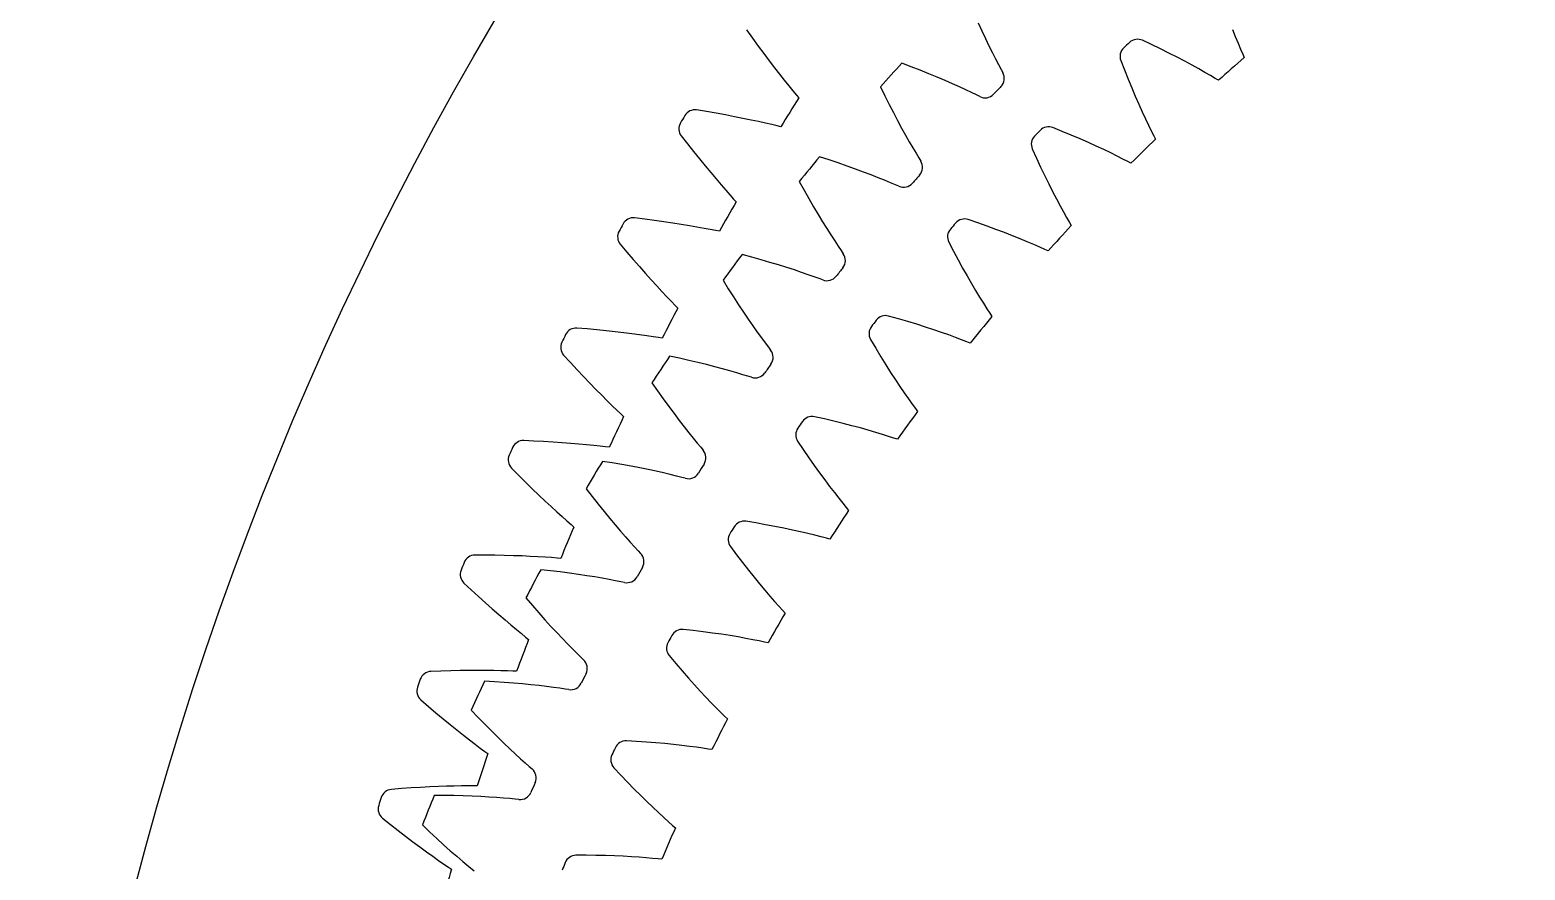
# Model space of a CAD drawing. Header units: millimetres. Extents: x -171 to 171, y -171 to 171.
# Drawn here: x -171.3 to -94.8, y 43.7 to 86.7 of the extents above; entities that cross this region are included whole.
import ezdxf

# ---------------------------------------------------------------- set-up
doc = ezdxf.new("R2010")
doc.units = ezdxf.units.MM

msp = doc.modelspace()

# ---------------------------------------------------------------- linework, layer by layer
at = {"layer": 'fixed_ring'}
for p, q in [((-134.654876, 86.653733), (-134.35338, 86.233204)), ((-134.35338, 86.233204), (-134.058898, 85.827698)), ((-134.058898, 85.827698), (-133.771563, 85.439088)), ((-133.771563, 85.439088), (-133.492459, 85.068198)), ((-133.492459, 85.068198), (-133.222896, 84.716081)), ((-133.222896, 84.716081), (-132.96451, 84.384133)), ((-132.96451, 84.384133), (-132.719434, 84.074279)), ((-132.719434, 84.074279), (-132.490626, 83.789351)), ((-132.490626, 83.789351), (-132.282596, 83.533929)), ((-132.282596, 83.533929), (-132.103567, 83.316871)), ((-132.103567, 83.316871), (-131.980592, 83.169246)), ((-136.694912, 82.471191), (-137.205351, 82.556022)), ((-136.201049, 82.386019), (-136.694912, 82.471191)), ((-135.725502, 82.2998), (-136.201049, 82.386019)), ((-135.269487, 82.213143), (-135.725502, 82.2998)), ((-134.83453, 82.126755), (-135.269487, 82.213143)), ((-134.422604, 82.041491), (-134.83453, 82.126755)), ((-134.036379, 81.958414), (-134.422604, 82.041491)), ((-133.679701, 81.878927), (-134.036379, 81.958414)), ((-133.358672, 81.805055), (-133.679701, 81.878927)), ((-137.993468, 81.231816), (-137.675492, 80.823605)), ((-133.08487, 81.740265), (-133.358672, 81.805055)), ((-132.898115, 81.69511), (-133.08487, 81.740265)), ((-137.675492, 80.823605), (-137.36512, 80.430128)), ((-137.36512, 80.430128), (-137.062563, 80.053248)), ((-137.062563, 80.053248), (-136.768935, 79.693747)), ((-136.768935, 79.693747), (-136.485586, 79.352626)), ((-136.485586, 79.352626), (-136.214207, 79.031213)), ((-136.214207, 79.031213), (-135.957006, 78.731348)), ((-135.957006, 78.731348), (-135.717051, 78.455742)), ((-135.717051, 78.455742), (-135.49903, 78.208792)), ((-135.49903, 78.208792), (-135.311514, 77.999023)), ((-135.311514, 77.999023), (-135.182767, 77.856403)), ((-139.865608, 76.971476), (-140.379016, 77.035946)), ((-139.368749, 76.906005), (-139.865608, 76.971476)), ((-138.89015, 76.838761), (-139.368749, 76.906005)), ((-138.431051, 76.770301), (-138.89015, 76.838761)), ((-137.993003, 76.701275), (-138.431051, 76.770301)), ((-137.578013, 76.632455), (-137.993003, 76.701275)), ((-137.188791, 76.564798), (-137.578013, 76.632455)), ((-136.829235, 76.499554), (-137.188791, 76.564798)), ((-136.505522, 76.438504), (-136.829235, 76.499554)), ((-136.229361, 76.38465), (-136.505522, 76.438504)), ((-136.040959, 76.346955), (-136.229361, 76.38465)), ((-141.113864, 75.681454), (-140.77991, 75.286208)), ((-140.77991, 75.286208), (-140.454141, 74.905381)), ((-140.454141, 74.905381), (-140.13684, 74.540828)), ((-140.13684, 74.540828), (-139.829151, 74.193285)), ((-139.829151, 74.193285), (-139.532464, 73.863698)), ((-139.532464, 73.863698), (-139.248521, 73.553328)), ((-139.248521, 73.553328), (-138.979602, 73.263926)), ((-138.979602, 73.263926), (-138.728879, 72.998077)), ((-138.728879, 72.998077), (-138.501214, 72.75999)), ((-138.501214, 72.75999), (-138.305506, 72.557843)), ((-138.305506, 72.557843), (-138.17119, 72.420454)), ((-142.815147, 71.350053), (-143.330713, 71.394061)), ((-142.316078, 71.304387), (-142.815147, 71.350053)), ((-141.835184, 71.256224), (-142.316078, 71.304387)), ((-141.373726, 71.20607), (-141.835184, 71.256224)), ((-140.933281, 71.154513), (-141.373726, 71.20607)), ((-140.515883, 71.102247), (-140.933281, 71.154513)), ((-140.124278, 71.050118), (-140.515883, 71.102247)), ((-139.762413, 70.99922), (-140.124278, 71.050118)), ((-139.436529, 70.951087), (-139.762413, 70.99922)), ((-139.158445, 70.908255), (-139.436529, 70.951087)), ((-138.968693, 70.878081), (-139.158445, 70.908255)), ((-144.01113, 70.011425), (-143.661726, 69.629768)), ((-143.661726, 69.629768), (-143.321074, 69.262193)), ((-143.321074, 69.262193), (-142.989531, 68.910544)), ((-142.989531, 68.910544), (-142.668268, 68.575508)), ((-142.668268, 68.575508), (-142.358712, 68.257977)), ((-142.358712, 68.257977), (-142.062655, 67.959141)), ((-142.062655, 67.959141), (-141.782443, 67.680659)), ((-141.782443, 67.680659), (-141.521349, 67.424988)), ((-141.521349, 67.424988), (-141.284398, 67.19614)), ((-141.284398, 67.19614), (-141.080808, 67.001933)), ((-141.080808, 67.001933), (-140.941137, 66.869993)), ((-145.538866, 65.615811), (-146.055774, 65.639287)), ((-145.038377, 65.590023), (-145.538866, 65.615811)), ((-144.555948, 65.561016), (-145.038377, 65.590023)), ((-144.092861, 65.529248), (-144.555948, 65.561016)), ((-143.650714, 65.495242), (-144.092861, 65.529248)), ((-143.231568, 65.459611), (-143.650714, 65.495242)), ((-142.838201, 65.423092), (-143.231568, 65.459611)), ((-142.474598, 65.386622), (-142.838201, 65.423092)), ((-142.147058, 65.351483), (-142.474598, 65.386622)), ((-141.867491, 65.31974), (-142.147058, 65.351483)), ((-141.67669, 65.297134), (-141.867491, 65.31974)), ((-146.680685, 64.230693), (-146.316384, 63.863229)), ((-146.316384, 63.863229), (-145.961388, 63.509488)), ((-145.961388, 63.509488), (-145.616126, 63.171297)), ((-145.616126, 63.171297), (-145.281797, 62.849299)), ((-145.281797, 62.849299), (-144.959862, 62.544326)), ((-144.959862, 62.544326), (-144.652158, 62.257496)), ((-144.652158, 62.257496), (-144.361096, 61.990374)), ((-144.361096, 61.990374), (-144.090045, 61.745286)), ((-144.090045, 61.745286), (-143.844182, 61.52604)), ((-143.844182, 61.52604), (-143.633033, 61.34008)), ((-143.633033, 61.34008), (-143.488226, 61.213797)), ((-148.032459, 59.777817), (-148.549892, 59.780724)), ((-147.53134, 59.771947), (-148.032459, 59.777817)), ((-147.048139, 59.762142), (-147.53134, 59.771947)), ((-146.584155, 59.74881), (-147.048139, 59.762142)), ((-146.141006, 59.73241), (-146.584155, 59.74881)), ((-145.720775, 59.713471), (-146.141006, 59.73241)), ((-145.326267, 59.69262), (-145.720775, 59.713471)), ((-144.961501, 59.670633), (-145.326267, 59.69262)), ((-144.632823, 59.648544), (-144.961501, 59.670633)), ((-144.352215, 59.627941), (-144.632823, 59.648544)), ((-144.160666, 59.612938), (-144.352215, 59.627941)), ((-149.118307, 58.348399), (-148.739685, 57.995709)), ((-148.739685, 57.995709), (-148.370906, 57.656361)), ((-148.370906, 57.656361), (-148.012472, 57.332164)), ((-148.012472, 57.332164), (-147.665606, 57.023712)), ((-147.665606, 57.023712), (-147.331801, 56.731779)), ((-147.331801, 56.731779), (-147.012937, 56.45741)), ((-147.012937, 56.45741), (-146.711485, 56.20207)), ((-146.711485, 56.20207), (-146.430904, 55.967952)), ((-146.430904, 55.967952), (-146.17652, 55.758654)), ((-146.17652, 55.758654), (-145.958144, 55.581236)), ((-145.958144, 55.581236), (-145.808431, 55.46081)), ((-150.291982, 53.845301), (-150.809121, 53.827635)), ((-149.791025, 53.859359), (-150.291982, 53.845301)), ((-149.307817, 53.868773), (-149.791025, 53.859359)), ((-148.84367, 53.873897), (-149.307817, 53.868773)), ((-148.400219, 53.875128), (-148.84367, 53.873897)), ((-147.979567, 53.872911), (-148.400219, 53.875128)), ((-147.584542, 53.86776), (-147.979567, 53.872911)), ((-147.219191, 53.860293), (-147.584542, 53.86776)), ((-146.889894, 53.851289), (-147.219191, 53.860293)), ((-146.608689, 53.841858), (-146.889894, 53.851289)), ((-146.416695, 53.834482), (-146.608689, 53.841858)), ((-151.320143, 52.373845), (-150.927799, 52.036486)), ((-150.927799, 52.036486), (-150.54582, 51.712068)), ((-150.54582, 51.712068), (-150.17478, 51.402377)), ((-150.17478, 51.402377), (-149.815925, 51.107959)), ((-149.815925, 51.107959), (-149.470778, 50.829528)), ((-149.470778, 50.829528), (-149.141258, 50.568052)), ((-149.141258, 50.568052), (-148.829893, 50.324899)), ((-148.829893, 50.324899), (-148.540226, 50.102121)), ((-148.540226, 50.102121), (-148.277722, 49.903102)), ((-148.277722, 49.903102), (-148.052465, 49.734506)), ((-148.052465, 49.734506), (-147.898083, 49.620127)), ((-152.313862, 47.827646), (-152.82989, 47.789434)), ((-151.81386, 47.861608), (-152.313862, 47.827646)), ((-151.331409, 47.890225), (-151.81386, 47.861608)), ((-150.867832, 47.913799), (-151.331409, 47.890225)), ((-150.424781, 47.932659), (-150.867832, 47.913799)), ((-150.004373, 47.947167), (-150.424781, 47.932659)), ((-149.609456, 47.957725), (-150.004373, 47.947167)), ((-149.244096, 47.964789), (-149.609456, 47.957725)), ((-148.914702, 47.968884), (-149.244096, 47.964789)), ((-148.633345, 47.97064), (-148.914702, 47.968884)), ((-148.441209, 47.970903), (-148.633345, 47.97064)), ((-153.28271, 46.316476), (-152.877264, 45.994982)), ((-152.877264, 45.994982), (-152.482689, 45.686007)), ((-152.482689, 45.686007), (-152.099631, 45.391312)), ((-152.099631, 45.391312), (-151.729355, 45.111394)), ((-151.729355, 45.111394), (-151.373411, 44.846905)), ((-151.373411, 44.846905), (-151.033756, 44.598736)), ((-151.033756, 44.598736), (-150.712971, 44.368155)), ((-150.712971, 44.368155), (-150.414675, 44.157068)), ((-150.414675, 44.157068), (-150.144466, 43.968643)), ((-150.144466, 43.968643), (-149.912685, 43.809135)), ((-149.912685, 43.809135), (-149.753878, 43.700985))]:
    msp.add_line(p, q, dxfattribs=at)
for centre, radius, start, end in [((0, 0), 156, 147.7824, 148.420132), ((-137.51516, 81.594061), 0.6, 149.317398, 217.13831), ((0, 0), 160.5, 149.163615, 149.317398), ((-137.295666, 81.962858), 0.6, 81.342703, 149.163615), ((0, 0), 156, 150.060881, 150.698613), ((0, 0), 160.5, 151.442096, 151.595879), ((-140.445677, 76.439661), 0.6, 83.621184, 151.442096), ((-140.650336, 76.062429), 0.6, 151.595879, 219.416791), ((0, 0), 156, 152.339362, 152.977094), ((-143.373615, 70.795597), 0.6, 85.899665, 153.720577), ((-143.563114, 70.410526), 0.6, 153.87436, 221.695272), ((0, 0), 160.5, 153.720577, 153.87436), ((0, 0), 156, 154.617843, 155.255575), ((0, 0), 160.5, 155.999058, 156.152841), ((-146.07485, 65.03959), 0.6, 88.178146, 155.999058), ((-146.24889, 64.64729), 0.6, 156.152841, 223.973753), ((0, 0), 156, 156.896324, 157.534056), ((-148.54511, 59.180743), 0.6, 90.456627, 158.277539), ((-148.703416, 58.781834), 0.6, 158.431322, 226.252234), ((0, 0), 160.5, 158.277539, 158.431322), ((0, 0), 156, 159.174805, 159.812537), ((-150.78049, 53.228319), 0.6, 92.735108, 160.55602), ((-150.922812, 52.823431), 0.6, 160.709803, 228.530715), ((0, 0), 160.5, 160.55602, 160.709803), ((0, 0), 156, 161.453286, 162.091018), ((-152.777455, 47.191729), 0.6, 95.013589, 162.834501), ((-152.903567, 46.781504), 0.6, 162.988284, 230.809196), ((0, 0), 160.5, 162.834501, 162.988284), ((0, 0), 156, 163.731767, 164.369499)]:
    msp.add_arc(centre, radius, start, end, dxfattribs=at)
at = {"layer": 'outer'}
msp.add_circle((0, 0), 171.326572, dxfattribs=at)
at = {"layer": 'thin_ring_external'}
for p, q in [((-122.806507, 87.017012), (-122.614592, 86.601391)), ((-122.614592, 86.601391), (-122.427223, 86.206555)), ((-122.427223, 86.206555), (-122.245773, 85.834117)), ((-122.245773, 85.834117), (-122.072, 85.48629)), ((-126.21972, 84.767926), (-126.698561, 84.949243)), ((-122.072, 85.48629), (-121.908293, 85.166299)), ((-121.908293, 85.166299), (-121.758219, 84.879338)), ((-125.758722, 84.587615), (-126.21972, 84.767926)), ((-125.316386, 84.409083), (-125.758722, 84.587615)), ((-124.89372, 84.233229), (-125.316386, 84.409083)), ((-124.491997, 84.061121), (-124.89372, 84.233229)), ((-121.758219, 84.879338), (-121.628125, 84.635408)), ((-121.628125, 84.635408), (-121.540374, 84.467302)), ((-127.796506, 83.748483), (-127.573164, 83.287741)), ((-124.112882, 83.894069), (-124.491997, 84.061121)), ((-123.758654, 83.733746), (-124.112882, 83.894069)), ((-123.432628, 83.582416), (-123.758654, 83.733746)), ((-123.140129, 83.443444), (-123.432628, 83.582416)), ((-122.891395, 83.322788), (-123.140129, 83.443444)), ((-127.573164, 83.287741), (-127.352417, 82.844682)), ((-127.352417, 82.844682), (-127.135108, 82.420051)), ((-122.720051, 83.24154), (-122.891395, 83.322788)), ((-127.135108, 82.420051), (-126.922222, 82.014772)), ((-126.922222, 82.014772), (-126.714938, 81.630018)), ((-126.714938, 81.630018), (-126.514707, 81.267331)), ((-126.514707, 81.267331), (-126.3234, 80.92883)), ((-126.3234, 80.92883), (-126.143568, 80.617616)), ((-126.143568, 80.617616), (-125.979038, 80.338692)), ((-130.429029, 79.999618), (-130.916504, 80.156249)), ((-129.959426, 79.843081), (-130.429029, 79.999618)), ((-129.508552, 79.687368), (-129.959426, 79.843081)), ((-129.077457, 79.533325), (-129.508552, 79.687368)), ((-125.979038, 80.338692), (-125.836658, 80.101722)), ((-125.836658, 80.101722), (-125.740437, 79.938316)), ((-131.951706, 78.900993), (-131.705129, 78.452256)), ((-128.66747, 79.381954), (-129.077457, 79.533325)), ((-128.280321, 79.234478), (-128.66747, 79.381954)), ((-127.918368, 79.092451), (-128.280321, 79.234478)), ((-127.58504, 78.957965), (-127.918368, 79.092451)), ((-127.285827, 78.834109), (-127.58504, 78.957965)), ((-127.031257, 78.726312), (-127.285827, 78.834109)), ((-131.705129, 78.452256), (-131.462047, 78.021046)), ((-126.855987, 78.653918), (-127.031257, 78.726312)), ((-131.462047, 78.021046), (-131.22334, 77.608065)), ((-131.22334, 77.608065), (-130.990038, 77.214185)), ((-130.990038, 77.214185), (-130.763378, 76.840517)), ((-130.763378, 76.840517), (-130.54489, 76.488527)), ((-130.54489, 76.488527), (-130.336548, 76.160236)), ((-130.336548, 76.160236), (-130.141059, 75.85861)), ((-130.141059, 75.85861), (-129.962502, 75.588451)), ((-134.389376, 75.0226), (-134.884212, 75.154136)), ((-133.912392, 74.890245), (-134.389376, 75.0226)), ((-129.962502, 75.588451), (-129.808208, 75.35906)), ((-129.808208, 75.35906), (-129.703769, 75.20078)), ((-133.454155, 74.757758), (-133.912392, 74.890245)), ((-133.015758, 74.625927), (-133.454155, 74.757758)), ((-132.598576, 74.495688), (-133.015758, 74.625927)), ((-132.204401, 74.368172), (-132.598576, 74.495688)), ((-131.835669, 74.244812), (-132.204401, 74.368172)), ((-131.495909, 74.127521), (-131.835669, 74.244812)), ((-135.85397, 73.84766), (-135.584802, 73.412098)), ((-131.190762, 74.019106), (-131.495909, 74.127521)), ((-130.931019, 73.924447), (-131.190762, 74.019106)), ((-130.752282, 73.861098), (-130.931019, 73.924447)), ((-135.584802, 73.412098), (-135.320019, 72.993863)), ((-135.320019, 72.993863), (-135.060536, 72.593609)), ((-135.060536, 72.593609), (-134.807427, 72.212155)), ((-134.807427, 72.212155), (-134.561982, 71.850548)), ((-134.561982, 71.850548), (-134.325806, 71.510173)), ((-134.325806, 71.510173), (-134.100974, 71.192948)), ((-134.100974, 71.192948), (-133.890339, 70.901698)), ((-133.890339, 70.901698), (-133.69822, 70.641008)), ((-133.69822, 70.641008), (-133.532415, 70.419795)), ((-133.532415, 70.419795), (-133.42003, 70.267054)), ((-138.090426, 69.849857), (-138.591334, 69.955954)), ((-137.607307, 69.74203), (-138.090426, 69.849857)), ((-137.142903, 69.633113), (-137.607307, 69.74203)), ((-136.698346, 69.523839), (-137.142903, 69.633113)), ((-136.275058, 69.415071), (-136.698346, 69.523839)), ((-135.874887, 69.307849), (-136.275058, 69.415071)), ((-135.500337, 69.203477), (-135.874887, 69.307849)), ((-135.155031, 69.103688), (-135.500337, 69.203477)), ((-134.844746, 69.010994), (-135.155031, 69.103688)), ((-134.580509, 68.929722), (-134.844746, 69.010994)), ((-134.39877, 68.875582), (-134.580509, 68.929722)), ((-139.493117, 68.601666), (-139.20206, 68.180417)), ((-139.20206, 68.180417), (-138.916267, 67.776247)), ((-138.916267, 67.776247), (-138.636686, 67.389764)), ((-138.636686, 67.389764), (-138.364429, 67.021732)), ((-138.364429, 67.021732), (-138.100841, 66.673129)), ((-138.100841, 66.673129), (-137.847593, 66.345258)), ((-137.847593, 66.345258), (-137.606856, 66.039927)), ((-137.606856, 66.039927), (-137.381625, 65.759811)), ((-137.381625, 65.759811), (-137.176446, 65.509272)), ((-137.176446, 65.509272), (-136.999561, 65.296813)), ((-136.999561, 65.296813), (-136.879525, 65.15001)), ((-141.522526, 64.494883), (-142.028197, 64.575266)), ((-141.034531, 64.411865), (-141.522526, 64.494883)), ((-140.565171, 64.326803), (-141.034531, 64.411865)), ((-140.115615, 64.240371), (-140.565171, 64.326803)), ((-139.687326, 64.153358), (-140.115615, 64.240371)), ((-139.282201, 64.066709), (-139.687326, 64.153358)), ((-138.90281, 63.981598), (-139.282201, 64.066709)), ((-138.55286, 63.899571), (-138.90281, 63.981598)), ((-138.238247, 63.822842), (-138.55286, 63.899571)), ((-137.970204, 63.755167), (-138.238247, 63.822842)), ((-137.785939, 63.710377), (-137.970204, 63.755167)), ((-142.859653, 63.176698), (-142.547467, 62.77086)), ((-142.547467, 62.77086), (-142.24141, 62.38181)), ((-142.24141, 62.38181), (-141.942459, 62.010108)), ((-141.942459, 62.010108), (-141.651766, 61.656457)), ((-141.651766, 61.656457), (-141.370722, 61.321767)), ((-141.370722, 61.321767), (-141.101063, 61.007255)), ((-141.101063, 61.007255), (-140.845049, 60.714614)), ((-140.845049, 60.714614), (-140.605809, 60.446365)), ((-140.605809, 60.446365), (-140.388105, 60.206628)), ((-140.388105, 60.206628), (-140.200603, 60.003479)), ((-140.200603, 60.003479), (-140.073227, 59.862996)), ((-144.67672, 58.97165), (-145.185837, 59.026108)), ((-144.185123, 58.913658), (-144.67672, 58.97165)), ((-143.712032, 58.852672), (-144.185123, 58.913658)), ((-143.258649, 58.789308), (-143.712032, 58.852672)), ((-142.826476, 58.724277), (-143.258649, 58.789308)), ((-142.417455, 58.658426), (-142.826476, 58.724277)), ((-142.034213, 58.592799), (-142.417455, 58.658426)), ((-141.680531, 58.528747), (-142.034213, 58.592799)), ((-141.362411, 58.468182), (-141.680531, 58.528747)), ((-141.091262, 58.414282), (-141.362411, 58.468182)), ((-140.90495, 58.37896), (-141.091262, 58.414282)), ((-145.944796, 57.58691), (-145.612295, 57.197542)), ((-145.612295, 57.197542), (-145.286772, 56.824627)), ((-145.286772, 56.824627), (-144.969232, 56.468673)), ((-144.969232, 56.468673), (-144.66086, 56.130327)), ((-144.66086, 56.130327), (-144.363093, 55.810424)), ((-144.363093, 55.810424), (-144.077727, 55.510091)), ((-144.077727, 55.510091), (-143.807105, 55.230904)), ((-143.807105, 55.230904), (-143.554479, 54.97522)), ((-143.554479, 54.97522), (-143.324818, 54.746913)), ((-143.324818, 54.746913), (-143.127188, 54.553603)), ((-143.127188, 54.553603), (-142.992805, 54.419807)), ((-147.544781, 53.294566), (-148.056014, 53.322957)), ((-147.050864, 53.261751), (-147.544781, 53.294566)), ((-146.575276, 53.225001), (-147.050864, 53.261751)), ((-146.119249, 53.18487), (-146.575276, 53.225001)), ((-145.684319, 53.141991), (-146.119249, 53.18487)), ((-145.272469, 53.097111), (-145.684319, 53.141991)), ((-144.886376, 53.051137), (-145.272469, 53.097111)), ((-144.529885, 53.005228), (-144.886376, 53.051137)), ((-144.209087, 52.960986), (-144.529885, 53.005228)), ((-143.93554, 52.921002), (-144.209087, 52.960986)), ((-143.747667, 52.895238), (-143.93554, 52.921002)), ((-148.740497, 51.846884), (-148.388548, 51.475001)), ((-148.388548, 51.475001), (-148.044408, 51.119194)), ((-148.044408, 51.119194), (-147.709107, 50.779919)), ((-147.709107, 50.779919), (-147.383861, 50.457759)), ((-147.383861, 50.457759), (-147.070148, 50.153478)), ((-147.070148, 50.153478), (-146.769819, 49.868108)), ((-146.769819, 49.868108), (-146.485295, 49.603104)), ((-146.485295, 49.603104), (-146.219944, 49.360652)), ((-146.219944, 49.360652), (-145.978925, 49.144369)), ((-145.978925, 49.144369), (-145.771682, 48.961402)), ((-145.771682, 48.961402), (-145.630642, 48.834643)), ((-150.119225, 47.478443), (-150.63124, 47.480693)), ((-149.624277, 47.47089), (-150.119225, 47.478443)), ((-149.147433, 47.458472), (-149.624277, 47.47089)), ((-148.689951, 47.441678), (-149.147433, 47.458472)), ((-148.253399, 47.421063), (-148.689951, 47.441678)), ((-147.839795, 47.397271), (-148.253399, 47.421063)), ((-147.451859, 47.371071), (-147.839795, 47.397271)), ((-147.093488, 47.343425), (-147.451859, 47.371071)), ((-146.770849, 47.31562), (-147.093488, 47.343425)), ((-146.495618, 47.289656), (-146.770849, 47.31562)), ((-146.306674, 47.273519), (-146.495618, 47.289656)), ((-151.239462, 45.971595), (-150.868983, 45.618168)), ((-150.868983, 45.618168), (-150.507125, 45.280397)), ((-150.507125, 45.280397), (-150.154937, 44.958686)), ((-150.154937, 44.958686), (-149.813666, 44.653553)), ((-149.813666, 44.653553), (-149.484826, 44.365688)), ((-149.484826, 44.365688), (-149.170317, 44.096024)), ((-149.170317, 44.096024), (-148.872633, 43.845894)), ((-148.872633, 43.845894), (-148.595248, 43.617308))]:
    msp.add_line(p, q, dxfattribs=at)
for centre, radius, start, end in [((-35, 0), 125, 137.188079, 137.933872), ((-122.063467, 84.173408), 0.6, 315.966921, 29.328881), ((-35, 0), 120.5, 135.966921, 136.228201), ((-122.446409, 83.775507), 0.6, 242.866241, 316.228201), ((-35, 0), 125, 140.114909, 140.860701), ((-126.247842, 79.618097), 0.6, 318.89375, 32.25571), ((-35, 0), 120.5, 138.89375, 139.155031), ((-126.609967, 79.201161), 0.6, 245.793071, 319.155031), ((-35, 0), 125, 143.041738, 143.78753), ((-130.194162, 74.85507), 0.6, 321.820579, 35.182539), ((-35, 0), 120.5, 141.820579, 142.08186), ((-130.534526, 74.420188), 0.6, 248.7199, 322.08186), ((-35, 0), 125, 145.968567, 146.71436), ((-133.892131, 69.896756), 0.6, 324.747408, 38.109368), ((-134.209845, 69.445062), 0.6, 251.646729, 325.008689), ((-35, 0), 120.5, 144.747408, 145.008689), ((-137.332102, 64.756088), 0.6, 327.674238, 41.036198), ((-35, 0), 125, 148.895396, 149.641189), ((-35, 0), 120.5, 147.674238, 147.935518), ((-137.626338, 64.288761), 0.6, 254.573558, 327.935518), ((-140.505099, 59.44648), 0.6, 330.601067, 43.963027), ((-35, 0), 125, 151.822226, 152.568018), ((-35, 0), 120.5, 150.601067, 150.862348), ((-140.77509, 58.964738), 0.6, 257.500388, 330.862348), ((-143.402847, 53.981782), 0.6, 333.527896, 46.889856), ((-35, 0), 120.5, 153.527896, 153.789177), ((-35, 0), 125, 154.749055, 155.494847), ((-143.647887, 53.486883), 0.6, 260.427217, 333.789177), ((-146.017783, 48.376253), 0.6, 336.454725, 49.816686), ((-35, 0), 125, 157.675884, 158.421677), ((-146.237234, 47.869487), 0.6, 263.354046, 336.716006), ((-35, 0), 120.5, 156.454725, 156.716006)]:
    msp.add_arc(centre, radius, start, end, dxfattribs=at)
at = {"layer": 'thin_ring_internal'}
for p, q in [((-109.787324, 86.679632), (-109.640506, 86.312798)), ((-113.923957, 85.900889), (-114.39513, 86.12214)), ((-113.469773, 85.682966), (-113.923957, 85.900889)), ((-109.640506, 86.312798), (-109.50131, 85.975197)), ((-109.50131, 85.975197), (-109.37297, 85.672342)), ((-115.503254, 85.087224), (-115.314673, 84.602051)), ((-113.034702, 85.467977), (-113.469773, 85.682966)), ((-112.619678, 85.256935), (-113.034702, 85.467977)), ((-112.225886, 85.051049), (-112.619678, 85.256935)), ((-111.854886, 84.851805), (-112.225886, 85.051049)), ((-109.37297, 85.672342), (-109.261157, 85.414826)), ((-109.261157, 85.414826), (-109.183616, 85.23961)), ((-115.314673, 84.602051), (-115.128253, 84.134055)), ((-111.508824, 84.661113), (-111.854886, 84.851805)), ((-111.190839, 84.48157), (-111.508824, 84.661113)), ((-110.906007, 84.317062), (-111.190839, 84.48157)), ((-110.664146, 84.174515), (-110.906007, 84.317062)), ((-110.49976, 84.076074), (-110.664146, 84.174515)), ((-115.128253, 84.134055), (-114.943456, 83.685326)), ((-114.943456, 83.685326), (-114.761228, 83.256867)), ((-114.761228, 83.256867), (-114.582694, 82.849943)), ((-114.582694, 82.849943), (-114.409233, 82.466212)), ((-114.409233, 82.466212), (-114.242601, 82.107943)), ((-114.242601, 82.107943), (-114.085177, 81.778447)), ((-118.497167, 81.462733), (-118.979719, 81.657923)), ((-118.031761, 81.269938), (-118.497167, 81.462733)), ((-117.585598, 81.079029), (-118.031761, 81.269938)), ((-114.085177, 81.778447), (-113.940491, 81.483052)), ((-113.940491, 81.483052), (-113.814781, 81.232027)), ((-113.814781, 81.232027), (-113.727787, 81.061307)), ((-120.029674, 80.564038), (-119.81488, 80.089887)), ((-117.159668, 80.890966), (-117.585598, 81.079029)), ((-116.755221, 80.706891), (-117.159668, 80.890966)), ((-116.373894, 80.528204), (-116.755221, 80.706891)), ((-116.017935, 80.356695), (-116.373894, 80.528204)), ((-115.69062, 80.194785), (-116.017935, 80.356695)), ((-119.81488, 80.089887), (-119.60318, 79.632769)), ((-119.60318, 79.632769), (-119.394154, 79.194802)), ((-115.397229, 80.046077), (-115.69062, 80.194785)), ((-115.147944, 79.916951), (-115.397229, 80.046077)), ((-114.978428, 79.827633), (-115.147944, 79.916951)), ((-119.394154, 79.194802), (-119.1888, 78.776934)), ((-119.1888, 78.776934), (-118.988312, 78.380366)), ((-118.988312, 78.380366), (-118.794154, 78.00668)), ((-118.794154, 78.00668), (-118.608206, 77.658045)), ((-118.608206, 77.658045), (-118.433023, 77.337638)), ((-118.433023, 77.337638), (-118.272422, 77.050585)), ((-122.821189, 76.78146), (-123.31368, 76.950007)), ((-122.345948, 76.614368), (-122.821189, 76.78146)), ((-121.890027, 76.448108), (-122.345948, 76.614368)), ((-118.272422, 77.050585), (-118.133191, 76.8068)), ((-118.133191, 76.8068), (-118.037004, 76.641085)), ((-124.302332, 75.800417), (-124.061965, 75.338703)), ((-121.454462, 76.283585), (-121.890027, 76.448108)), ((-121.040566, 76.121872), (-121.454462, 76.283585)), ((-120.65005, 75.964276), (-121.040566, 76.121872)), ((-120.285256, 75.812461), (-120.65005, 75.964276)), ((-119.949588, 75.668667), (-120.285256, 75.812461)), ((-124.061965, 75.338703), (-123.825619, 74.893828)), ((-119.648514, 75.536203), (-119.949588, 75.668667)), ((-119.39255, 75.420883), (-119.648514, 75.536203)), ((-119.218409, 75.340956), (-119.39255, 75.420883)), ((-123.825619, 74.893828), (-123.592987, 74.467929)), ((-123.592987, 74.467929), (-123.365121, 74.061899)), ((-123.365121, 74.061899), (-123.143275, 73.676872)), ((-123.143275, 73.676872), (-122.929, 73.314346)), ((-122.929, 73.314346), (-122.724291, 72.976386)), ((-122.724291, 72.976386), (-122.531873, 72.666023)), ((-126.883118, 71.87104), (-127.384078, 72.012442)), ((-122.531873, 72.666023), (-122.355835, 72.388169)), ((-122.355835, 72.388169), (-122.203499, 72.15235)), ((-122.203499, 72.15235), (-122.098406, 71.992136)), ((-126.399462, 71.73015), (-126.883118, 71.87104)), ((-125.935141, 71.589036), (-126.399462, 71.73015)), ((-125.491242, 71.448545), (-125.935141, 71.589036)), ((-125.069132, 71.309675), (-125.491242, 71.448545)), ((-124.670593, 71.17364), (-125.069132, 71.309675)), ((-124.298053, 71.041973), (-124.670593, 71.17364)), ((-128.308477, 70.810577), (-128.043254, 70.362679)), ((-123.955033, 70.916724), (-124.298053, 71.041973)), ((-123.647174, 70.800899), (-123.955033, 70.916724)), ((-123.385294, 70.699729), (-123.647174, 70.800899)), ((-123.207049, 70.629431), (-123.385294, 70.699729)), ((-128.043254, 70.362679), (-127.782967, 69.931374)), ((-127.782967, 69.931374), (-127.527425, 69.518815)), ((-127.527425, 69.518815), (-127.277725, 69.125834)), ((-127.277725, 69.125834), (-127.035184, 68.753496)), ((-127.035184, 68.753496), (-126.801432, 68.403213)), ((-126.801432, 68.403213), (-126.578573, 68.076936)), ((-126.578573, 68.076936), (-126.369492, 67.777544)), ((-126.369492, 67.777544), (-126.178544, 67.509718)), ((-126.178544, 67.509718), (-126.013558, 67.28257)), ((-130.670831, 66.74613), (-131.178766, 66.859963)), ((-130.180203, 66.631862), (-130.670831, 66.74613)), ((-129.708869, 66.516315), (-130.180203, 66.631862)), ((-126.013558, 67.28257), (-125.899872, 67.128334)), ((-129.25796, 66.400274), (-129.708869, 66.516315)), ((-128.828896, 66.284663), (-129.25796, 66.400274)), ((-128.423524, 66.170595), (-128.828896, 66.284663)), ((-128.044349, 66.059468), (-128.423524, 66.170595)), ((-127.695001, 65.953138), (-128.044349, 66.059468)), ((-127.381277, 65.854298), (-127.695001, 65.953138)), ((-127.114263, 65.76758), (-127.381277, 65.854298)), ((-132.036152, 65.609411), (-131.746866, 65.176665)), ((-131.746866, 65.176665), (-131.463414, 64.760218)), ((-126.932445, 65.70712), (-127.114263, 65.76758)), ((-131.463414, 64.760218), (-131.185723, 64.362229)), ((-131.185723, 64.362229), (-130.914936, 63.98347)), ((-130.914936, 63.98347), (-130.652424, 63.624933)), ((-130.652424, 63.624933), (-130.399892, 63.287938)), ((-130.399892, 63.287938), (-130.159547, 62.974318)), ((-130.159547, 62.974318), (-129.93443, 62.68679)), ((-129.93443, 62.68679), (-129.72914, 62.429792)), ((-129.72914, 62.429792), (-129.551996, 62.211992)), ((-129.551996, 62.211992), (-129.430058, 62.064194)), ((-134.173025, 61.422022), (-134.686418, 61.507948)), ((-133.676889, 61.334718), (-134.173025, 61.422022)), ((-133.199948, 61.245082), (-133.676889, 61.334718)), ((-132.743375, 61.153838), (-133.199948, 61.245082)), ((-132.308639, 61.06183), (-132.743375, 61.153838)), ((-131.897642, 60.97007), (-132.308639, 61.06183)), ((-131.512964, 60.879815), (-131.897642, 60.97007)), ((-131.158331, 60.792722), (-131.512964, 60.879815)), ((-130.839678, 60.711161), (-131.158331, 60.792722)), ((-130.568326, 60.639154), (-130.839678, 60.711161)), ((-130.383478, 60.588714), (-130.568326, 60.639154)), ((-135.474234, 60.212441), (-135.161747, 59.796138)), ((-135.161747, 59.796138), (-134.855976, 59.395792)), ((-134.855976, 59.395792), (-134.556966, 59.013561)), ((-134.556966, 59.013561), (-134.265899, 58.650155)), ((-134.265899, 58.650155), (-133.984199, 58.306489)), ((-133.984199, 58.306489), (-133.713641, 57.983786)), ((-133.713641, 57.983786), (-133.456529, 57.68376)), ((-133.456529, 57.68376), (-133.216045, 57.408955)), ((-133.216045, 57.408955), (-132.997028, 57.16355)), ((-132.997028, 57.16355), (-132.808254, 56.95575)), ((-132.808254, 56.95575), (-132.678426, 56.814831)), ((-137.379248, 55.914608), (-137.896567, 55.972369)), ((-136.879084, 55.854527), (-137.379248, 55.914608)), ((-136.397961, 55.791071), (-136.879084, 55.854527)), ((-135.937086, 55.724896), (-136.397961, 55.791071)), ((-135.497974, 55.656766), (-135.937086, 55.724896)), ((-135.082579, 55.587586), (-135.497974, 55.656766)), ((-134.693547, 55.518474), (-135.082579, 55.587586)), ((-134.334687, 55.450876), (-134.693547, 55.518474)), ((-134.012055, 55.386839), (-134.334687, 55.450876)), ((-133.737176, 55.329757), (-134.012055, 55.386839)), ((-133.549849, 55.289486), (-133.737176, 55.329757)), ((-138.61246, 54.635773), (-138.277707, 54.237156)), ((-138.277707, 54.237156), (-137.950529, 53.854105)), ((-137.950529, 53.854105), (-137.631092, 53.488774)), ((-137.631092, 53.488774), (-137.320614, 53.141805)), ((-137.320614, 53.141805), (-137.020567, 52.814034)), ((-137.020567, 52.814034), (-136.73279, 52.506589)), ((-136.73279, 52.506589), (-136.459677, 52.22105)), ((-136.459677, 52.22105), (-136.204546, 51.959788)), ((-136.204546, 51.959788), (-135.972453, 51.72671)), ((-135.972453, 51.72671), (-135.772614, 51.529529)), ((-135.772614, 51.529529), (-135.635284, 51.39591)), ((-140.279931, 50.240322), (-140.799633, 50.269746)), ((-139.777233, 50.207644), (-140.279931, 50.240322)), ((-139.293361, 50.170556), (-139.777233, 50.207644)), ((-138.829561, 50.129648), (-139.293361, 50.170556)), ((-138.387383, 50.085599), (-138.829561, 50.129648)), ((-137.968831, 50.039208), (-138.387383, 50.085599)), ((-137.576605, 49.991443), (-137.968831, 50.039208)), ((-137.214589, 49.943543), (-137.576605, 49.991443)), ((-136.888941, 49.89722), (-137.214589, 49.943543)), ((-136.611355, 49.855234), (-136.888941, 49.89722)), ((-136.422108, 49.825254), (-136.611355, 49.855234)), ((-141.441467, 48.896051), (-141.085445, 48.516309)), ((-141.085445, 48.516309), (-140.737837, 48.151697)), ((-140.737837, 48.151697), (-140.398926, 47.804355)), ((-140.398926, 47.804355), (-140.069963, 47.474858)), ((-140.069963, 47.474858), (-139.752465, 47.163962)), ((-139.752465, 47.163962), (-139.448328, 46.872691)), ((-139.448328, 46.872691), (-139.16003, 46.602493)), ((-139.16003, 46.602493), (-138.891012, 46.355553)), ((-138.891012, 46.355553), (-138.646538, 46.135497)), ((-138.646538, 46.135497), (-138.436228, 45.949523)), ((-138.436228, 45.949523), (-138.291807, 45.823603)), ((-142.866417, 44.416099), (-143.38695, 44.417099)), ((-142.362685, 44.410922), (-142.866417, 44.416099)), ((-141.87751, 44.400313), (-142.362685, 44.410922)), ((-141.412168, 44.384794), (-141.87751, 44.400313)), ((-140.968244, 44.364958), (-141.412168, 44.384794)), ((-140.547783, 44.341492), (-140.968244, 44.364958)), ((-140.153534, 44.315218), (-140.547783, 44.341492)), ((-139.789442, 44.287159), (-140.153534, 44.315218)), ((-139.461751, 44.258689), (-139.789442, 44.287159)), ((-139.182287, 44.231924), (-139.461751, 44.258689)), ((-138.991685, 44.212323), (-139.182287, 44.231924))]:
    msp.add_line(p, q, dxfattribs=at)
for centre, radius, start, end in [((-114.940232, 85.294603), 0.6, 133.144002, 200.220348), ((-35, 0), 117.5, 132.942955, 133.144002), ((-114.640447, 85.574582), 0.6, 65.866608, 132.942955), ((-35, 0), 113, 131.032892, 131.92363), ((-119.478817, 80.801853), 0.6, 136.274437, 203.350783), ((-35, 0), 117.5, 136.073389, 136.274437), ((-119.194769, 81.097786), 0.6, 68.997043, 136.073389), ((-35, 0), 113, 134.163326, 135.054065), ((-35, 0), 117.5, 139.203824, 139.404871), ((-123.49782, 76.378962), 0.6, 72.127478, 139.203824), ((-35, 0), 113, 137.293761, 138.1845), ((-123.765284, 76.067959), 0.6, 139.404871, 206.481218), ((-127.536759, 71.432193), 0.6, 75.257913, 142.334259), ((-35, 0), 113, 140.424196, 141.314934), ((-127.78684, 71.107048), 0.6, 142.535306, 209.611653), ((-35, 0), 117.5, 142.334259, 142.535306), ((-35, 0), 117.5, 145.464694, 145.665741), ((-131.299532, 66.272242), 0.6, 78.388347, 145.464694), ((-35, 0), 113, 143.554631, 144.445369), ((-131.531484, 65.933926), 0.6, 145.665741, 212.742087), ((-35, 0), 113, 146.685066, 147.575804), ((-35, 0), 117.5, 148.595129, 148.796176), ((-134.774909, 60.914509), 0.6, 81.518782, 148.595129), ((-134.98804, 60.564031), 0.6, 148.796176, 215.872522), ((-35, 0), 113, 149.8155, 150.706239), ((-137.952519, 55.374983), 0.6, 84.649217, 151.725563), ((-138.146192, 55.013389), 0.6, 151.926611, 219.002957), ((-35, 0), 117.5, 151.725563, 151.926611), ((-35, 0), 113, 152.945935, 153.836674), ((-35, 0), 117.5, 154.855998, 155.057045), ((-140.822878, 49.670197), 0.6, 87.779652, 154.855998), ((-140.996516, 49.298566), 0.6, 155.057045, 222.133392), ((-35, 0), 113, 156.07637, 156.967108), ((-143.37742, 43.817175), 0.6, 90.910087, 157.986433), ((-35, 0), 117.5, 157.986433, 158.18748)]:
    msp.add_arc(centre, radius, start, end, dxfattribs=at)

doc.saveas('drawing.dxf')
